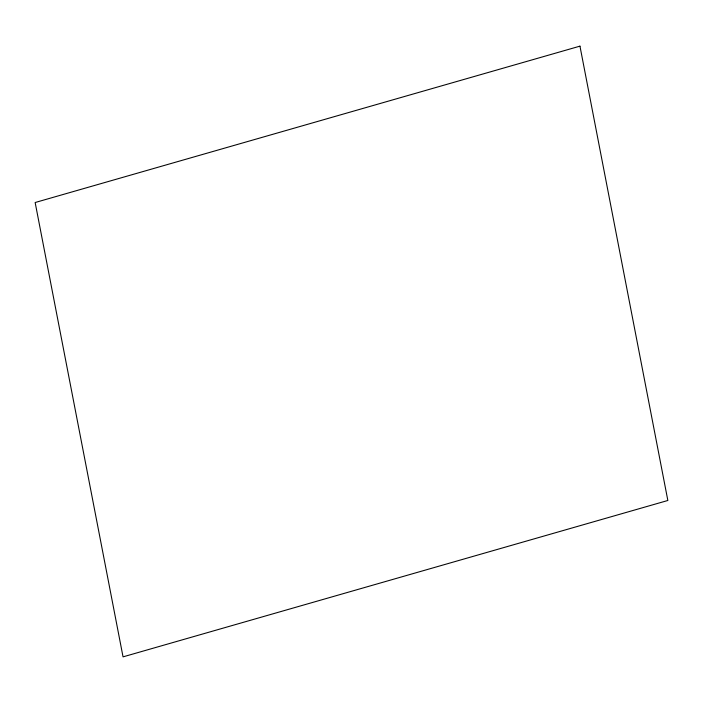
<?xml version="1.0" encoding="UTF-8"?>
<svg xmlns="http://www.w3.org/2000/svg" width="703" height="703" viewBox="0 0 703 703"><rect width="100%" height="100%" fill="white"/><g stroke="black" fill="none" stroke-linecap="round" stroke-linejoin="round"><path stroke-width="1.05" d="M579.957 46.143L35.15 202.517L123.043 656.857L667.85 500.483L579.957 46.143"/></g></svg>
